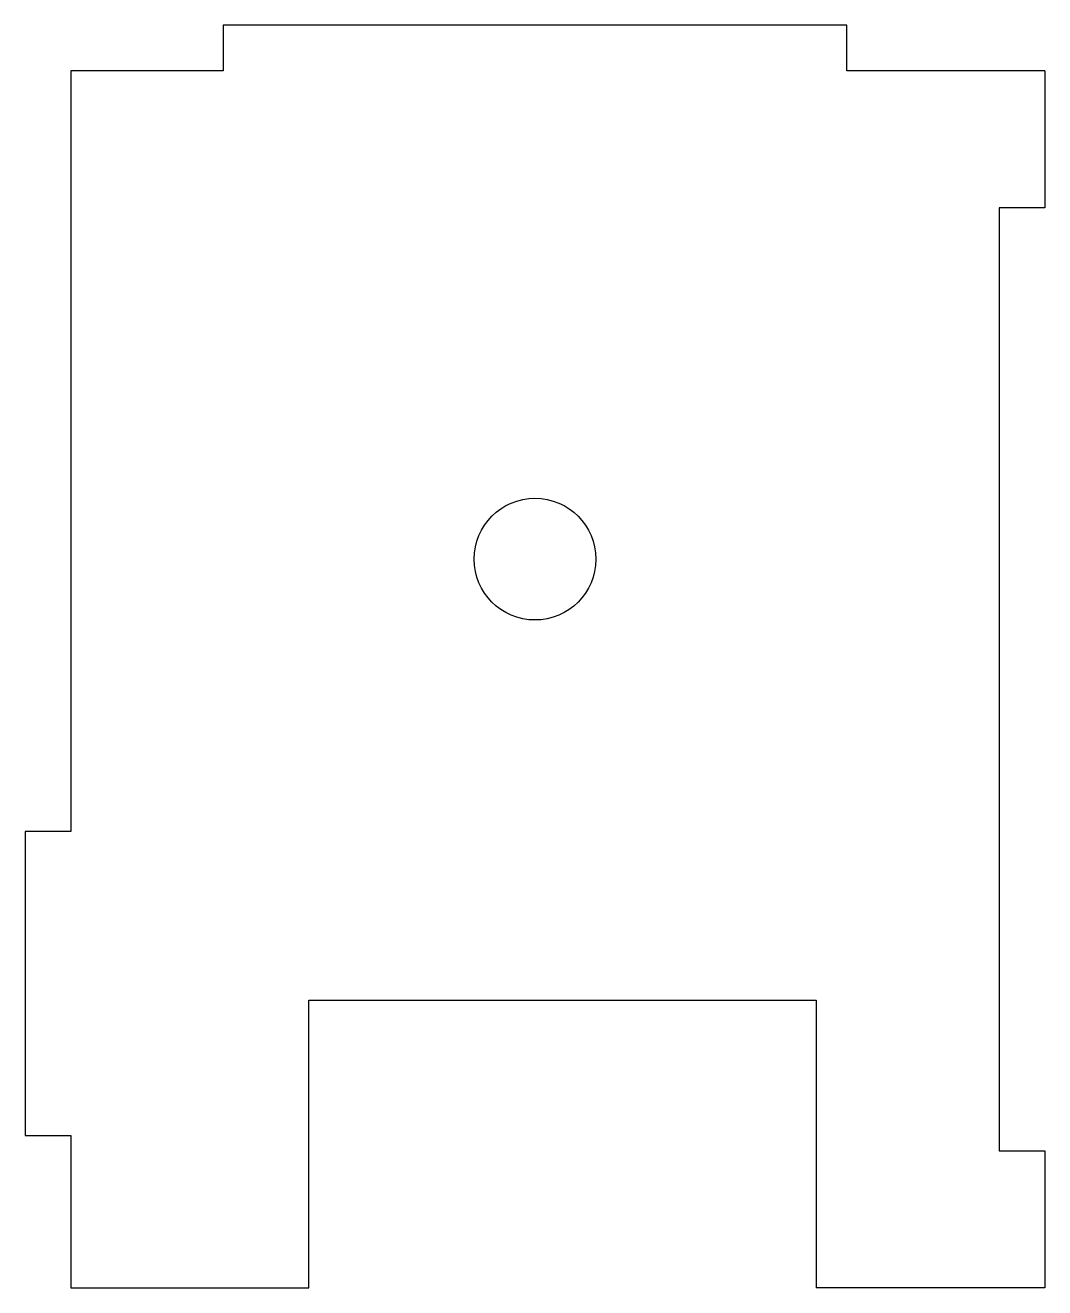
# Model space of a CAD drawing. Header units: millimetres. Extents: x -67 to 0, y 0 to 83.
import ezdxf

# ---------------------------------------------------------------- set-up
doc = ezdxf.new("R2010")
doc.units = ezdxf.units.MM
doc.layers.add('fab_insert', color=7, linetype='Continuous', true_color=0x2d9d39)

msp = doc.modelspace()

# ---------------------------------------------------------------- linework, layer by layer
at = {"layer": 'fab_insert', "color": 1}
for p, q in [((-13, 83), (-54, 83)), ((-54, 83), (-54, 80)), ((-13, 80), (-13, 83)), ((-54, 80), (-64, 80)), ((-64, 80), (-64, 30)), ((0, 80), (-13, 80)), ((0, 80), (0, 71)), ((0, 71), (-3, 71)), ((-3, 71), (-3, 9)), ((-64, 30), (-67, 30)), ((-67, 30), (-67, 10)), ((-48.361, 18.9), (-15.024, 18.9)), ((-48.361, 0), (-48.361, 18.9)), ((-15.024, 18.9), (-15.024, 0)), ((-67, 10), (-64, 10)), ((-64, 10), (-64, 0)), ((-3, 9), (0, 9)), ((0, 9), (0, 0)), ((-64, 0), (-48.361, 0)), ((0, 0), (-15.024, 0))]:
    msp.add_line(p, q, dxfattribs=at)
msp.add_circle((-33.5, 47.9), 4, dxfattribs=at)

doc.saveas('drawing.dxf')
